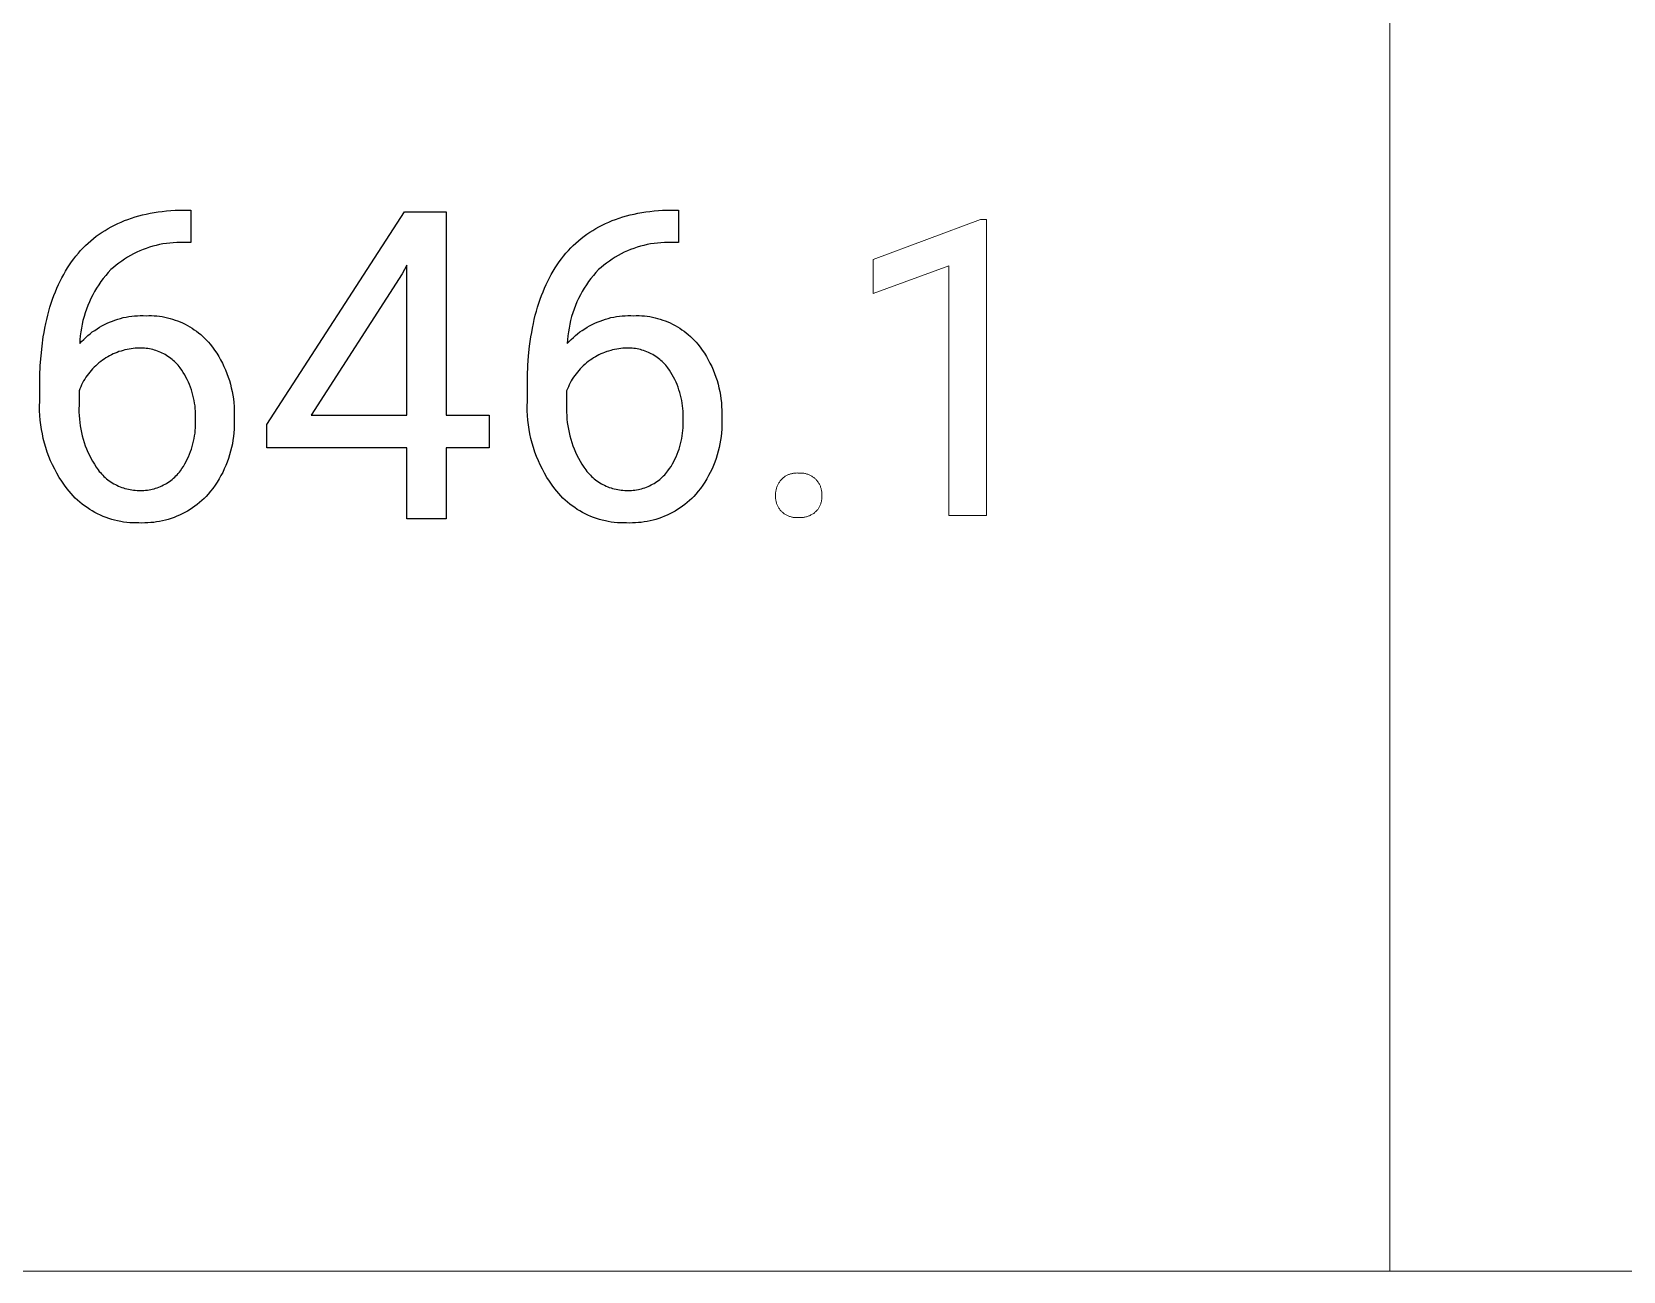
# Model space of a CAD drawing. Header units: millimetres. Extents: x 1102 to 5170, y 19 to 2862.
# Drawn here: x 4691.2 to 4831.4, y 133.2 to 242.4 of the extents above; entities that cross this region are included whole.
import ezdxf

# ---------------------------------------------------------------- set-up
doc = ezdxf.new("R2010")
doc.units = ezdxf.units.MM
doc.header["$MEASUREMENT"] = 0
doc.layers.add('Domyślny', color=7, linetype='Continuous', true_color=0x000000)

msp = doc.modelspace()

# ---------------------------------------------------------------- linework, layer by layer
at = {"layer": 'Domyślny', "color": 18, "lineweight": 15, "true_color": 0x000000}
for p, q in [((4810.81, 133.18), (4810.81, 474.27)), ((4765.3, 222.3), (4774.74, 225.84)), ((4774.74, 225.84), (4775.27, 225.84)), ((4775.27, 225.84), (4775.27, 199.76)), ((4765.3, 219.31), (4765.3, 222.3)), ((4771.95, 221.74), (4765.3, 219.31)), ((4771.95, 199.76), (4771.95, 221.74)), ((4757.77, 203.32), (4757.83, 203.35)), ((4757.83, 203.35), (4757.89, 203.37)), ((4757.89, 203.37), (4757.95, 203.39)), ((4757.95, 203.39), (4758.01, 203.41)), ((4758.01, 203.41), (4758.08, 203.43)), ((4758.08, 203.43), (4758.14, 203.45)), ((4758.14, 203.45), (4758.2, 203.46)), ((4758.2, 203.46), (4758.27, 203.47)), ((4758.27, 203.47), (4758.33, 203.48)), ((4758.33, 203.48), (4758.39, 203.49)), ((4758.39, 203.49), (4758.46, 203.49)), ((4758.46, 203.49), (4758.52, 203.49)), ((4758.52, 203.49), (4758.59, 203.5)), ((4758.59, 203.5), (4758.65, 203.49)), ((4758.65, 203.49), (4758.72, 203.49)), ((4758.72, 203.49), (4758.78, 203.49)), ((4758.78, 203.49), (4758.85, 203.49)), ((4758.85, 203.49), (4758.92, 203.49)), ((4758.92, 203.49), (4758.99, 203.49)), ((4758.99, 203.49), (4759.06, 203.48)), ((4759.06, 203.48), (4759.12, 203.48)), ((4759.12, 203.48), (4759.19, 203.47)), ((4759.19, 203.47), (4759.26, 203.45)), ((4759.26, 203.45), (4759.32, 203.44)), ((4759.32, 203.44), (4759.39, 203.42)), ((4759.39, 203.42), (4759.46, 203.4)), ((4759.46, 203.4), (4759.52, 203.38)), ((4759.52, 203.38), (4759.58, 203.36)), ((4759.58, 203.36), (4759.65, 203.33)), ((4756.71, 201.91), (4756.73, 201.98)), ((4756.73, 201.98), (4756.74, 202.05)), ((4756.74, 202.05), (4756.76, 202.12)), ((4756.76, 202.12), (4756.78, 202.19)), ((4756.78, 202.19), (4756.8, 202.25)), ((4756.8, 202.25), (4756.83, 202.32)), ((4756.83, 202.32), (4756.86, 202.38)), ((4756.86, 202.38), (4756.89, 202.45)), ((4756.89, 202.45), (4756.92, 202.51)), ((4756.92, 202.51), (4756.95, 202.57)), ((4756.95, 202.57), (4756.99, 202.63)), ((4756.99, 202.63), (4757.03, 202.69)), ((4757.03, 202.69), (4757.07, 202.75)), ((4757.07, 202.75), (4757.11, 202.81)), ((4757.11, 202.81), (4757.15, 202.86)), ((4757.15, 202.86), (4757.2, 202.91)), ((4757.2, 202.91), (4757.25, 202.96)), ((4757.25, 202.96), (4757.29, 203)), ((4757.29, 203), (4757.34, 203.05)), ((4757.34, 203.05), (4757.39, 203.09)), ((4757.39, 203.09), (4757.44, 203.13)), ((4757.44, 203.13), (4757.49, 203.16)), ((4757.49, 203.16), (4757.55, 203.2)), ((4757.55, 203.2), (4757.6, 203.23)), ((4757.6, 203.23), (4757.66, 203.26)), ((4757.66, 203.26), (4757.72, 203.29)), ((4757.72, 203.29), (4757.77, 203.32)), ((4759.65, 203.33), (4759.71, 203.3)), ((4759.71, 203.3), (4759.77, 203.27)), ((4759.77, 203.27), (4759.83, 203.24)), ((4759.83, 203.24), (4759.89, 203.21)), ((4759.89, 203.21), (4759.95, 203.17)), ((4759.95, 203.17), (4760, 203.13)), ((4760, 203.13), (4760.06, 203.09)), ((4760.06, 203.09), (4760.11, 203.05)), ((4760.11, 203.05), (4760.17, 203.01)), ((4760.17, 203.01), (4760.22, 202.96)), ((4760.22, 202.96), (4760.27, 202.91)), ((4760.27, 202.91), (4760.31, 202.86)), ((4760.31, 202.86), (4760.36, 202.81)), ((4760.36, 202.81), (4760.4, 202.75)), ((4760.4, 202.75), (4760.44, 202.69)), ((4760.44, 202.69), (4760.48, 202.63)), ((4760.48, 202.63), (4760.51, 202.57)), ((4760.51, 202.57), (4760.55, 202.51)), ((4760.55, 202.51), (4760.58, 202.45)), ((4760.58, 202.45), (4760.61, 202.38)), ((4760.61, 202.38), (4760.64, 202.32)), ((4760.64, 202.32), (4760.66, 202.25)), ((4760.66, 202.25), (4760.68, 202.19)), ((4760.68, 202.19), (4760.7, 202.12)), ((4760.7, 202.12), (4760.72, 202.05)), ((4760.72, 202.05), (4760.74, 201.98)), ((4760.74, 201.98), (4760.75, 201.91)), ((4756.68, 201.63), (4756.69, 201.7)), ((4756.68, 201.56), (4756.68, 201.63)), ((4756.68, 201.49), (4756.68, 201.56)), ((4756.68, 201.42), (4756.68, 201.49)), ((4756.68, 201.35), (4756.68, 201.42)), ((4756.69, 201.29), (4756.68, 201.35)), ((4756.69, 201.77), (4756.7, 201.84)), ((4756.69, 201.7), (4756.69, 201.77)), ((4756.69, 201.22), (4756.69, 201.29)), ((4756.7, 201.15), (4756.69, 201.22)), ((4756.7, 201.84), (4756.71, 201.91)), ((4756.71, 201.08), (4756.7, 201.15)), ((4756.73, 201.02), (4756.71, 201.08)), ((4756.74, 200.95), (4756.73, 201.02)), ((4756.76, 200.88), (4756.74, 200.95)), ((4756.78, 200.82), (4756.76, 200.88)), ((4756.81, 200.76), (4756.78, 200.82)), ((4756.83, 200.69), (4756.81, 200.76)), ((4756.86, 200.63), (4756.83, 200.69)), ((4756.89, 200.57), (4756.86, 200.63)), ((4756.92, 200.51), (4756.89, 200.57)), ((4760.57, 200.55), (4760.54, 200.49)), ((4760.59, 200.6), (4760.57, 200.55)), ((4760.62, 200.66), (4760.59, 200.6)), ((4760.65, 200.72), (4760.62, 200.66)), ((4760.67, 200.79), (4760.65, 200.72)), ((4760.69, 200.85), (4760.67, 200.79)), ((4760.71, 200.91), (4760.69, 200.85)), ((4760.73, 200.97), (4760.71, 200.91)), ((4760.74, 201.04), (4760.73, 200.97)), ((4760.75, 201.1), (4760.74, 201.04)), ((4760.75, 201.91), (4760.76, 201.84)), ((4760.76, 201.17), (4760.75, 201.1)), ((4760.76, 201.84), (4760.77, 201.77)), ((4760.77, 201.23), (4760.76, 201.17)), ((4760.77, 201.77), (4760.78, 201.7)), ((4760.78, 201.36), (4760.77, 201.29)), ((4760.77, 201.29), (4760.77, 201.23)), ((4760.78, 201.7), (4760.78, 201.63)), ((4760.78, 201.63), (4760.78, 201.56)), ((4760.78, 201.56), (4760.78, 201.49)), ((4760.78, 201.49), (4760.78, 201.43)), ((4760.78, 201.43), (4760.78, 201.36)), ((4756.96, 200.45), (4756.92, 200.51)), ((4756.99, 200.39), (4756.96, 200.45)), ((4757.03, 200.33), (4756.99, 200.39)), ((4757.07, 200.28), (4757.03, 200.33)), ((4757.11, 200.22), (4757.07, 200.28)), ((4757.15, 200.17), (4757.11, 200.22)), ((4757.2, 200.12), (4757.15, 200.17)), ((4757.25, 200.07), (4757.2, 200.12)), ((4757.3, 200.03), (4757.25, 200.07)), ((4757.35, 199.99), (4757.3, 200.03)), ((4757.4, 199.95), (4757.35, 199.99)), ((4757.46, 199.91), (4757.4, 199.95)), ((4757.51, 199.87), (4757.46, 199.91)), ((4757.57, 199.84), (4757.51, 199.87)), ((4757.62, 199.8), (4757.57, 199.84)), ((4757.68, 199.77), (4757.62, 199.8)), ((4757.74, 199.74), (4757.68, 199.77)), ((4757.8, 199.72), (4757.74, 199.74)), ((4757.87, 199.69), (4757.8, 199.72)), ((4757.93, 199.67), (4757.87, 199.69)), ((4757.99, 199.65), (4757.93, 199.67)), ((4758.06, 199.63), (4757.99, 199.65)), ((4758.12, 199.61), (4758.06, 199.63)), ((4758.19, 199.6), (4758.12, 199.61)), ((4758.25, 199.58), (4758.19, 199.6)), ((4758.32, 199.58), (4758.25, 199.58)), ((4758.38, 199.57), (4758.32, 199.58)), ((4758.45, 199.56), (4758.38, 199.57)), ((4758.52, 199.56), (4758.45, 199.56)), ((4758.58, 199.56), (4758.52, 199.56)), ((4758.65, 199.56), (4758.58, 199.56)), ((4758.72, 199.56), (4758.65, 199.56)), ((4758.79, 199.56), (4758.72, 199.56)), ((4758.86, 199.56), (4758.79, 199.56)), ((4758.93, 199.56), (4758.86, 199.56)), ((4759, 199.57), (4758.93, 199.56)), ((4759.07, 199.57), (4759, 199.57)), ((4759.14, 199.58), (4759.07, 199.57)), ((4759.21, 199.59), (4759.14, 199.58)), ((4759.28, 199.6), (4759.21, 199.59)), ((4759.35, 199.62), (4759.28, 199.6)), ((4759.41, 199.64), (4759.35, 199.62)), ((4759.48, 199.66), (4759.41, 199.64)), ((4759.55, 199.68), (4759.48, 199.66)), ((4759.61, 199.71), (4759.55, 199.68)), ((4759.68, 199.73), (4759.61, 199.71)), ((4759.74, 199.76), (4759.68, 199.73)), ((4759.81, 199.8), (4759.74, 199.76)), ((4759.87, 199.83), (4759.81, 199.8)), ((4759.93, 199.86), (4759.87, 199.83)), ((4759.99, 199.9), (4759.93, 199.86)), ((4760.05, 199.94), (4759.99, 199.9)), ((4760.11, 199.98), (4760.05, 199.94)), ((4760.16, 200.03), (4760.11, 199.98)), ((4760.21, 200.07), (4760.16, 200.03)), ((4760.27, 200.12), (4760.21, 200.07)), ((4760.31, 200.17), (4760.27, 200.12)), ((4760.35, 200.22), (4760.31, 200.17)), ((4760.39, 200.27), (4760.35, 200.22)), ((4760.43, 200.32), (4760.39, 200.27)), ((4760.47, 200.38), (4760.43, 200.32)), ((4760.5, 200.43), (4760.47, 200.38)), ((4760.54, 200.49), (4760.5, 200.43)), ((4775.27, 199.76), (4771.95, 199.76)), ((3632.56, 133.18), (5166.08, 133.18))]:
    msp.add_line(p, q, dxfattribs=at)
at = {"layer": 'Domyślny'}
for p, q in [((4699.32, 225.73), (4699.62, 225.84)), ((4699.62, 225.84), (4699.93, 225.95)), ((4699.93, 225.95), (4700.25, 226.05)), ((4700.25, 226.05), (4700.58, 226.14)), ((4700.58, 226.14), (4700.91, 226.23)), ((4700.91, 226.23), (4701.24, 226.31)), ((4701.24, 226.31), (4701.59, 226.38)), ((4701.59, 226.38), (4701.94, 226.44)), ((4701.94, 226.44), (4702.29, 226.49)), ((4702.29, 226.49), (4702.65, 226.54)), ((4702.65, 226.54), (4703.02, 226.58)), ((4703.02, 226.58), (4703.39, 226.61)), ((4703.39, 226.61), (4703.77, 226.64)), ((4703.77, 226.64), (4704.16, 226.66)), ((4704.16, 226.66), (4704.55, 226.66)), ((4704.55, 226.66), (4705.16, 226.66)), ((4705.16, 226.66), (4705.16, 223.8)), ((4711.86, 207.78), (4724, 226.49)), ((4724, 226.49), (4727.67, 226.49)), ((4727.67, 226.49), (4727.67, 208.58)), ((4742.29, 225.73), (4742.59, 225.84)), ((4742.59, 225.84), (4742.91, 225.95)), ((4742.91, 225.95), (4743.22, 226.05)), ((4743.22, 226.05), (4743.55, 226.14)), ((4743.55, 226.14), (4743.88, 226.23)), ((4743.88, 226.23), (4744.22, 226.31)), ((4744.22, 226.31), (4744.56, 226.38)), ((4744.56, 226.38), (4744.91, 226.44)), ((4744.91, 226.44), (4745.26, 226.49)), ((4745.26, 226.49), (4745.62, 226.54)), ((4745.62, 226.54), (4745.99, 226.58)), ((4745.99, 226.58), (4746.36, 226.61)), ((4746.36, 226.61), (4746.74, 226.64)), ((4746.74, 226.64), (4747.13, 226.66)), ((4747.13, 226.66), (4747.52, 226.66)), ((4747.52, 226.66), (4748.13, 226.66)), ((4748.13, 226.66), (4748.13, 223.8)), ((4696.83, 224.35), (4697.09, 224.53)), ((4697.09, 224.53), (4697.34, 224.71)), ((4697.34, 224.71), (4697.61, 224.87)), ((4697.61, 224.87), (4697.88, 225.04)), ((4697.88, 225.04), (4698.15, 225.19)), ((4698.15, 225.19), (4698.43, 225.33)), ((4698.43, 225.33), (4698.72, 225.47)), ((4698.72, 225.47), (4699.02, 225.6)), ((4699.02, 225.6), (4699.32, 225.73)), ((4739.81, 224.35), (4740.06, 224.53)), ((4740.06, 224.53), (4740.31, 224.71)), ((4740.31, 224.71), (4740.58, 224.87)), ((4740.58, 224.87), (4740.85, 225.04)), ((4740.85, 225.04), (4741.12, 225.19)), ((4741.12, 225.19), (4741.4, 225.33)), ((4741.4, 225.33), (4741.69, 225.47)), ((4741.69, 225.47), (4741.99, 225.6)), ((4741.99, 225.6), (4742.29, 225.73)), ((4695.25, 222.85), (4695.45, 223.09)), ((4695.45, 223.09), (4695.67, 223.32)), ((4695.67, 223.32), (4695.89, 223.54)), ((4695.89, 223.54), (4696.12, 223.75)), ((4696.12, 223.75), (4696.35, 223.96)), ((4696.35, 223.96), (4696.59, 224.16)), ((4696.59, 224.16), (4696.83, 224.35)), ((4700.67, 223.06), (4700.39, 222.94)), ((4700.95, 223.18), (4700.67, 223.06)), ((4701.24, 223.28), (4700.95, 223.18)), ((4701.53, 223.38), (4701.24, 223.28)), ((4701.82, 223.47), (4701.53, 223.38)), ((4702.11, 223.55), (4701.82, 223.47)), ((4702.41, 223.61), (4702.11, 223.55)), ((4702.71, 223.67), (4702.41, 223.61)), ((4703.01, 223.72), (4702.71, 223.67)), ((4703.31, 223.75), (4703.01, 223.72)), ((4703.62, 223.78), (4703.31, 223.75)), ((4703.92, 223.8), (4703.62, 223.78)), ((4704.23, 223.8), (4703.92, 223.8)), ((4704.53, 223.8), (4704.23, 223.8)), ((4705.16, 223.8), (4704.53, 223.8)), ((4738.22, 222.85), (4738.43, 223.09)), ((4738.43, 223.09), (4738.64, 223.32)), ((4738.64, 223.32), (4738.86, 223.54)), ((4738.86, 223.54), (4739.09, 223.75)), ((4739.09, 223.75), (4739.32, 223.96)), ((4739.32, 223.96), (4739.56, 224.16)), ((4739.56, 224.16), (4739.81, 224.35)), ((4743.64, 223.06), (4743.36, 222.94)), ((4743.92, 223.18), (4743.64, 223.06)), ((4744.21, 223.28), (4743.92, 223.18)), ((4744.5, 223.38), (4744.21, 223.28)), ((4744.79, 223.47), (4744.5, 223.38)), ((4745.08, 223.55), (4744.79, 223.47)), ((4745.38, 223.61), (4745.08, 223.55)), ((4745.68, 223.67), (4745.38, 223.61)), ((4745.98, 223.72), (4745.68, 223.67)), ((4746.28, 223.75), (4745.98, 223.72)), ((4746.59, 223.78), (4746.28, 223.75)), ((4746.89, 223.8), (4746.59, 223.78)), ((4747.2, 223.8), (4746.89, 223.8)), ((4747.5, 223.8), (4747.2, 223.8)), ((4748.13, 223.8), (4747.5, 223.8)), ((4694.29, 221.56), (4694.47, 221.83)), ((4694.47, 221.83), (4694.66, 222.1)), ((4694.66, 222.1), (4694.85, 222.35)), ((4694.85, 222.35), (4695.04, 222.61)), ((4695.04, 222.61), (4695.25, 222.85)), ((4698.35, 221.61), (4698.12, 221.41)), ((4698.59, 221.81), (4698.35, 221.61)), ((4698.83, 221.99), (4698.59, 221.81)), ((4699.07, 222.17), (4698.83, 221.99)), ((4699.33, 222.34), (4699.07, 222.17)), ((4699.59, 222.5), (4699.33, 222.34)), ((4699.85, 222.66), (4699.59, 222.5)), ((4700.12, 222.8), (4699.85, 222.66)), ((4700.39, 222.94), (4700.12, 222.8)), ((4724.21, 221.79), (4723.8, 221.05)), ((4724.21, 208.58), (4724.21, 221.79)), ((4737.27, 221.56), (4737.44, 221.83)), ((4737.44, 221.83), (4737.63, 222.1)), ((4737.63, 222.1), (4737.82, 222.35)), ((4737.82, 222.35), (4738.01, 222.61)), ((4738.01, 222.61), (4738.22, 222.85)), ((4741.32, 221.61), (4741.1, 221.41)), ((4741.56, 221.81), (4741.32, 221.61)), ((4741.8, 221.99), (4741.56, 221.81)), ((4742.05, 222.17), (4741.8, 221.99)), ((4742.3, 222.34), (4742.05, 222.17)), ((4742.56, 222.5), (4742.3, 222.34)), ((4742.82, 222.66), (4742.56, 222.5)), ((4743.09, 222.8), (4742.82, 222.66)), ((4743.36, 222.94), (4743.09, 222.8)), ((4693.5, 220.09), (4693.65, 220.4)), ((4693.65, 220.4), (4693.8, 220.7)), ((4693.8, 220.7), (4693.96, 220.99)), ((4693.96, 220.99), (4694.12, 221.28)), ((4694.12, 221.28), (4694.29, 221.56)), ((4697.24, 220.35), (4697.05, 220.07)), ((4697.45, 220.63), (4697.24, 220.35)), ((4697.67, 220.89), (4697.45, 220.63)), ((4697.89, 221.16), (4697.67, 220.89)), ((4698.12, 221.41), (4697.89, 221.16)), ((4723.8, 221.05), (4715.77, 208.58)), ((4736.47, 220.09), (4736.62, 220.4)), ((4736.62, 220.4), (4736.77, 220.7)), ((4736.77, 220.7), (4736.93, 220.99)), ((4736.93, 220.99), (4737.09, 221.28)), ((4737.09, 221.28), (4737.27, 221.56)), ((4740.21, 220.35), (4740.02, 220.07)), ((4740.42, 220.63), (4740.21, 220.35)), ((4740.64, 220.89), (4740.42, 220.63)), ((4740.86, 221.16), (4740.64, 220.89)), ((4741.1, 221.41), (4740.86, 221.16)), ((4692.86, 218.46), (4692.98, 218.8)), ((4692.98, 218.8), (4693.1, 219.13)), ((4693.1, 219.13), (4693.23, 219.46)), ((4693.23, 219.46), (4693.36, 219.78)), ((4693.36, 219.78), (4693.5, 220.09)), ((4696.36, 218.87), (4696.22, 218.56)), ((4696.52, 219.18), (4696.36, 218.87)), ((4696.68, 219.48), (4696.52, 219.18)), ((4696.86, 219.78), (4696.68, 219.48)), ((4697.05, 220.07), (4696.86, 219.78)), ((4735.83, 218.46), (4735.95, 218.8)), ((4735.95, 218.8), (4736.07, 219.13)), ((4736.07, 219.13), (4736.2, 219.46)), ((4736.2, 219.46), (4736.33, 219.78)), ((4736.33, 219.78), (4736.47, 220.09)), ((4739.33, 218.87), (4739.19, 218.56)), ((4739.49, 219.18), (4739.33, 218.87)), ((4739.66, 219.48), (4739.49, 219.18)), ((4739.83, 219.78), (4739.66, 219.48)), ((4740.02, 220.07), (4739.83, 219.78)), ((4692.46, 217.02), (4692.55, 217.39)), ((4692.55, 217.39), (4692.65, 217.75)), ((4692.65, 217.75), (4692.75, 218.11)), ((4692.75, 218.11), (4692.86, 218.46)), ((4695.85, 217.6), (4695.75, 217.27)), ((4695.96, 217.92), (4695.85, 217.6)), ((4696.08, 218.25), (4695.96, 217.92)), ((4696.22, 218.56), (4696.08, 218.25)), ((4700.46, 217.35), (4700.71, 217.36)), ((4700.71, 217.36), (4700.96, 217.36)), ((4700.96, 217.36), (4701.22, 217.35)), ((4701.22, 217.35), (4701.45, 217.36)), ((4701.45, 217.36), (4701.69, 217.36)), ((4735.43, 217.02), (4735.52, 217.39)), ((4735.52, 217.39), (4735.62, 217.75)), ((4735.62, 217.75), (4735.72, 218.11)), ((4735.72, 218.11), (4735.83, 218.46)), ((4738.82, 217.6), (4738.72, 217.27)), ((4738.93, 217.92), (4738.82, 217.6)), ((4739.05, 218.25), (4738.93, 217.92)), ((4739.19, 218.56), (4739.05, 218.25)), ((4743.43, 217.35), (4743.68, 217.36)), ((4743.68, 217.36), (4743.93, 217.36)), ((4743.93, 217.36), (4744.19, 217.35)), ((4744.19, 217.35), (4744.42, 217.36)), ((4744.42, 217.36), (4744.66, 217.36)), ((4692.23, 215.87), (4692.3, 216.26)), ((4692.3, 216.26), (4692.38, 216.65)), ((4692.38, 216.65), (4692.46, 217.02)), ((4695.52, 216.26), (4695.46, 215.92)), ((4695.58, 216.6), (4695.52, 216.26)), ((4695.66, 216.94), (4695.58, 216.6)), ((4695.75, 217.27), (4695.66, 216.94)), ((4696.48, 215.92), (4696.69, 216.06)), ((4696.69, 216.06), (4696.9, 216.2)), ((4696.9, 216.2), (4697.11, 216.33)), ((4697.11, 216.33), (4697.33, 216.46)), ((4697.33, 216.46), (4697.56, 216.58)), ((4697.56, 216.58), (4697.78, 216.69)), ((4697.78, 216.69), (4698.01, 216.79)), ((4698.01, 216.79), (4698.25, 216.88)), ((4698.25, 216.88), (4698.48, 216.97)), ((4698.48, 216.97), (4698.72, 217.05)), ((4698.72, 217.05), (4698.97, 217.11)), ((4698.97, 217.11), (4699.21, 217.18)), ((4699.21, 217.18), (4699.46, 217.23)), ((4699.46, 217.23), (4699.71, 217.27)), ((4699.71, 217.27), (4699.96, 217.31)), ((4699.96, 217.31), (4700.21, 217.33)), ((4700.21, 217.33), (4700.46, 217.35)), ((4701.69, 217.36), (4701.93, 217.35)), ((4701.93, 217.35), (4702.16, 217.33)), ((4702.16, 217.33), (4702.4, 217.3)), ((4702.4, 217.3), (4702.63, 217.27)), ((4702.63, 217.27), (4702.87, 217.22)), ((4702.87, 217.22), (4703.1, 217.17)), ((4703.1, 217.17), (4703.33, 217.11)), ((4703.33, 217.11), (4703.56, 217.05)), ((4703.56, 217.05), (4703.78, 216.97)), ((4703.78, 216.97), (4704, 216.89)), ((4704, 216.89), (4704.22, 216.8)), ((4704.22, 216.8), (4704.44, 216.71)), ((4704.44, 216.71), (4704.65, 216.6)), ((4704.65, 216.6), (4704.86, 216.49)), ((4704.86, 216.49), (4705.07, 216.38)), ((4705.07, 216.38), (4705.27, 216.25)), ((4705.27, 216.25), (4705.47, 216.12)), ((4705.47, 216.12), (4705.66, 215.98)), ((4705.66, 215.98), (4705.85, 215.84)), ((4735.2, 215.87), (4735.27, 216.26)), ((4735.27, 216.26), (4735.35, 216.65)), ((4735.35, 216.65), (4735.43, 217.02)), ((4738.49, 216.26), (4738.43, 215.92)), ((4738.55, 216.6), (4738.49, 216.26)), ((4738.63, 216.94), (4738.55, 216.6)), ((4738.72, 217.27), (4738.63, 216.94)), ((4739.45, 215.92), (4739.66, 216.06)), ((4739.66, 216.06), (4739.87, 216.2)), ((4739.87, 216.2), (4740.08, 216.33)), ((4740.08, 216.33), (4740.3, 216.46)), ((4740.3, 216.46), (4740.53, 216.58)), ((4740.53, 216.58), (4740.75, 216.69)), ((4740.75, 216.69), (4740.98, 216.79)), ((4740.98, 216.79), (4741.22, 216.88)), ((4741.22, 216.88), (4741.46, 216.97)), ((4741.46, 216.97), (4741.7, 217.05)), ((4741.7, 217.05), (4741.94, 217.11)), ((4741.94, 217.11), (4742.18, 217.18)), ((4742.18, 217.18), (4742.43, 217.23)), ((4742.43, 217.23), (4742.68, 217.27)), ((4742.68, 217.27), (4742.93, 217.31)), ((4742.93, 217.31), (4743.18, 217.33)), ((4743.18, 217.33), (4743.43, 217.35)), ((4744.66, 217.36), (4744.9, 217.35)), ((4744.9, 217.35), (4745.13, 217.33)), ((4745.13, 217.33), (4745.37, 217.3)), ((4745.37, 217.3), (4745.6, 217.27)), ((4745.6, 217.27), (4745.84, 217.22)), ((4745.84, 217.22), (4746.07, 217.17)), ((4746.07, 217.17), (4746.3, 217.11)), ((4746.3, 217.11), (4746.53, 217.05)), ((4746.53, 217.05), (4746.75, 216.97)), ((4746.75, 216.97), (4746.97, 216.89)), ((4746.97, 216.89), (4747.19, 216.8)), ((4747.19, 216.8), (4747.41, 216.71)), ((4747.41, 216.71), (4747.62, 216.6)), ((4747.62, 216.6), (4747.83, 216.49)), ((4747.83, 216.49), (4748.04, 216.38)), ((4748.04, 216.38), (4748.24, 216.25)), ((4748.24, 216.25), (4748.44, 216.12)), ((4748.44, 216.12), (4748.63, 215.98)), ((4748.63, 215.98), (4748.82, 215.84)), ((4691.96, 213.82), (4692.05, 214.66)), ((4692.05, 214.66), (4692.16, 215.48)), ((4692.16, 215.48), (4692.23, 215.87)), ((4695.39, 215.24), (4695.37, 214.9)), ((4695.37, 214.9), (4695.54, 215.08)), ((4695.42, 215.58), (4695.39, 215.24)), ((4695.46, 215.92), (4695.42, 215.58)), ((4695.54, 215.08), (4695.72, 215.26)), ((4695.72, 215.26), (4695.9, 215.43)), ((4695.9, 215.43), (4696.09, 215.6)), ((4696.09, 215.6), (4696.28, 215.76)), ((4696.28, 215.76), (4696.48, 215.92)), ((4705.85, 215.84), (4706.03, 215.69)), ((4706.03, 215.69), (4706.21, 215.53)), ((4706.21, 215.53), (4706.38, 215.37)), ((4706.38, 215.37), (4706.55, 215.2)), ((4706.55, 215.2), (4706.71, 215.02)), ((4706.71, 215.02), (4706.87, 214.84)), ((4706.87, 214.84), (4707.07, 214.58)), ((4707.07, 214.58), (4707.26, 214.31)), ((4734.93, 213.82), (4735.02, 214.66)), ((4735.02, 214.66), (4735.13, 215.48)), ((4735.13, 215.48), (4735.2, 215.87)), ((4738.36, 215.24), (4738.34, 214.9)), ((4738.34, 214.9), (4738.51, 215.08)), ((4738.39, 215.58), (4738.36, 215.24)), ((4738.43, 215.92), (4738.39, 215.58)), ((4738.51, 215.08), (4738.69, 215.26)), ((4738.69, 215.26), (4738.87, 215.43)), ((4738.87, 215.43), (4739.06, 215.6)), ((4739.06, 215.6), (4739.25, 215.76)), ((4739.25, 215.76), (4739.45, 215.92)), ((4748.82, 215.84), (4749, 215.69)), ((4749, 215.69), (4749.18, 215.53)), ((4749.18, 215.53), (4749.35, 215.37)), ((4749.35, 215.37), (4749.52, 215.2)), ((4749.52, 215.2), (4749.68, 215.02)), ((4749.68, 215.02), (4749.84, 214.84)), ((4749.84, 214.84), (4750.04, 214.58)), ((4750.04, 214.58), (4750.23, 214.31)), ((4691.9, 212.95), (4691.96, 213.82)), ((4697.07, 213.19), (4696.93, 213.07)), ((4697.22, 213.31), (4697.07, 213.19)), ((4697.38, 213.42), (4697.22, 213.31)), ((4697.53, 213.53), (4697.38, 213.42)), ((4697.68, 213.63), (4697.53, 213.53)), ((4697.84, 213.72), (4697.68, 213.63)), ((4698, 213.82), (4697.84, 213.72)), ((4698.16, 213.9), (4698, 213.82)), ((4698.32, 213.98), (4698.16, 213.9)), ((4698.49, 214.06), (4698.32, 213.98)), ((4698.66, 214.12), (4698.49, 214.06)), ((4698.83, 214.19), (4698.66, 214.12)), ((4699.01, 214.24), (4698.83, 214.19)), ((4699.19, 214.3), (4699.01, 214.24)), ((4699.36, 214.34), (4699.19, 214.3)), ((4699.54, 214.38), (4699.36, 214.34)), ((4699.72, 214.41), (4699.54, 214.38)), ((4699.9, 214.44), (4699.72, 214.41)), ((4700.09, 214.46), (4699.9, 214.44)), ((4700.27, 214.48), (4700.09, 214.46)), ((4700.45, 214.49), (4700.27, 214.48)), ((4700.64, 214.49), (4700.45, 214.49)), ((4700.78, 214.49), (4700.64, 214.49)), ((4700.93, 214.49), (4700.78, 214.49)), ((4701.08, 214.48), (4700.93, 214.49)), ((4701.23, 214.47), (4701.08, 214.48)), ((4701.37, 214.45), (4701.23, 214.47)), ((4701.52, 214.42), (4701.37, 214.45)), ((4701.67, 214.4), (4701.52, 214.42)), ((4701.81, 214.36), (4701.67, 214.4)), ((4701.95, 214.32), (4701.81, 214.36)), ((4702.09, 214.28), (4701.95, 214.32)), ((4702.23, 214.23), (4702.09, 214.28)), ((4702.37, 214.18), (4702.23, 214.23)), ((4702.51, 214.12), (4702.37, 214.18)), ((4702.64, 214.06), (4702.51, 214.12)), ((4702.77, 213.99), (4702.64, 214.06)), ((4702.9, 213.92), (4702.77, 213.99)), ((4703.03, 213.85), (4702.9, 213.92)), ((4703.15, 213.77), (4703.03, 213.85)), ((4703.28, 213.68), (4703.15, 213.77)), ((4703.39, 213.59), (4703.28, 213.68)), ((4703.51, 213.5), (4703.39, 213.59)), ((4703.62, 213.41), (4703.51, 213.5)), ((4703.73, 213.31), (4703.62, 213.41)), ((4703.84, 213.2), (4703.73, 213.31)), ((4703.94, 213.1), (4703.84, 213.2)), ((4707.26, 214.31), (4707.45, 214.04)), ((4707.45, 214.04), (4707.62, 213.75)), ((4707.62, 213.75), (4707.78, 213.47)), ((4707.78, 213.47), (4707.94, 213.17)), ((4707.94, 213.17), (4708.08, 212.88)), ((4734.87, 212.95), (4734.93, 213.82)), ((4740.04, 213.19), (4739.9, 213.07)), ((4740.19, 213.31), (4740.04, 213.19)), ((4740.35, 213.42), (4740.19, 213.31)), ((4740.5, 213.53), (4740.35, 213.42)), ((4740.65, 213.63), (4740.5, 213.53)), ((4740.81, 213.72), (4740.65, 213.63)), ((4740.97, 213.82), (4740.81, 213.72)), ((4741.13, 213.9), (4740.97, 213.82)), ((4741.3, 213.98), (4741.13, 213.9)), ((4741.46, 214.06), (4741.3, 213.98)), ((4741.63, 214.12), (4741.46, 214.06)), ((4741.81, 214.19), (4741.63, 214.12)), ((4741.98, 214.24), (4741.81, 214.19)), ((4742.16, 214.3), (4741.98, 214.24)), ((4742.33, 214.34), (4742.16, 214.3)), ((4742.51, 214.38), (4742.33, 214.34)), ((4742.69, 214.41), (4742.51, 214.38)), ((4742.88, 214.44), (4742.69, 214.41)), ((4743.06, 214.46), (4742.88, 214.44)), ((4743.24, 214.48), (4743.06, 214.46)), ((4743.42, 214.49), (4743.24, 214.48)), ((4743.61, 214.49), (4743.42, 214.49)), ((4743.76, 214.49), (4743.61, 214.49)), ((4743.9, 214.49), (4743.76, 214.49)), ((4744.05, 214.48), (4743.9, 214.49)), ((4744.2, 214.47), (4744.05, 214.48)), ((4744.34, 214.45), (4744.2, 214.47)), ((4744.49, 214.42), (4744.34, 214.45)), ((4744.64, 214.4), (4744.49, 214.42)), ((4744.78, 214.36), (4744.64, 214.4)), ((4744.92, 214.32), (4744.78, 214.36)), ((4745.06, 214.28), (4744.92, 214.32)), ((4745.2, 214.23), (4745.06, 214.28)), ((4745.34, 214.18), (4745.2, 214.23)), ((4745.48, 214.12), (4745.34, 214.18)), ((4745.61, 214.06), (4745.48, 214.12)), ((4745.74, 213.99), (4745.61, 214.06)), ((4745.87, 213.92), (4745.74, 213.99)), ((4746, 213.85), (4745.87, 213.92)), ((4746.13, 213.77), (4746, 213.85)), ((4746.25, 213.68), (4746.13, 213.77)), ((4746.37, 213.59), (4746.25, 213.68)), ((4746.48, 213.5), (4746.37, 213.59)), ((4746.59, 213.41), (4746.48, 213.5)), ((4746.7, 213.31), (4746.59, 213.41)), ((4746.81, 213.2), (4746.7, 213.31)), ((4746.91, 213.1), (4746.81, 213.2)), ((4750.23, 214.31), (4750.42, 214.04)), ((4750.42, 214.04), (4750.59, 213.75)), ((4750.59, 213.75), (4750.76, 213.47)), ((4750.76, 213.47), (4750.91, 213.17)), ((4750.91, 213.17), (4751.06, 212.88)), ((4691.85, 211.13), (4691.86, 212.06)), ((4691.86, 212.06), (4691.9, 212.95)), ((4695.81, 211.77), (4695.71, 211.6)), ((4695.91, 211.93), (4695.81, 211.77)), ((4696.02, 212.09), (4695.91, 211.93)), ((4696.14, 212.24), (4696.02, 212.09)), ((4696.26, 212.39), (4696.14, 212.24)), ((4696.38, 212.53), (4696.26, 212.39)), ((4696.51, 212.68), (4696.38, 212.53)), ((4696.64, 212.81), (4696.51, 212.68)), ((4696.78, 212.94), (4696.64, 212.81)), ((4696.93, 213.07), (4696.78, 212.94)), ((4704.04, 212.98), (4703.94, 213.1)), ((4704.13, 212.87), (4704.04, 212.98)), ((4704.22, 212.75), (4704.13, 212.87)), ((4704.36, 212.56), (4704.22, 212.75)), ((4704.49, 212.35), (4704.36, 212.56)), ((4704.62, 212.14), (4704.49, 212.35)), ((4704.73, 211.93), (4704.62, 212.14)), ((4704.84, 211.72), (4704.73, 211.93)), ((4708.08, 212.88), (4708.22, 212.57)), ((4708.22, 212.57), (4708.34, 212.26)), ((4708.34, 212.26), (4708.46, 211.95)), ((4708.46, 211.95), (4708.56, 211.64)), ((4734.82, 211.13), (4734.83, 212.06)), ((4734.83, 212.06), (4734.87, 212.95)), ((4738.78, 211.77), (4738.68, 211.6)), ((4738.89, 211.93), (4738.78, 211.77)), ((4738.99, 212.09), (4738.89, 211.93)), ((4739.11, 212.24), (4738.99, 212.09)), ((4739.23, 212.39), (4739.11, 212.24)), ((4739.35, 212.53), (4739.23, 212.39)), ((4739.48, 212.68), (4739.35, 212.53)), ((4739.61, 212.81), (4739.48, 212.68)), ((4739.75, 212.94), (4739.61, 212.81)), ((4739.9, 213.07), (4739.75, 212.94)), ((4747.01, 212.98), (4746.91, 213.1)), ((4747.1, 212.87), (4747.01, 212.98)), ((4747.19, 212.75), (4747.1, 212.87)), ((4747.33, 212.56), (4747.19, 212.75)), ((4747.46, 212.35), (4747.33, 212.56)), ((4747.59, 212.14), (4747.46, 212.35)), ((4747.7, 211.93), (4747.59, 212.14)), ((4747.81, 211.72), (4747.7, 211.93)), ((4751.06, 212.88), (4751.19, 212.57)), ((4751.19, 212.57), (4751.31, 212.26)), ((4751.31, 212.26), (4751.43, 211.95)), ((4751.43, 211.95), (4751.53, 211.64)), ((4691.85, 209.81), (4691.85, 211.13)), ((4695.38, 210.92), (4695.31, 210.74)), ((4695.31, 210.74), (4695.31, 209.46)), ((4695.46, 211.09), (4695.38, 210.92)), ((4695.54, 211.27), (4695.46, 211.09)), ((4695.62, 211.44), (4695.54, 211.27)), ((4695.71, 211.6), (4695.62, 211.44)), ((4704.95, 211.5), (4704.84, 211.72)), ((4705.04, 211.28), (4704.95, 211.5)), ((4705.13, 211.05), (4705.04, 211.28)), ((4705.21, 210.82), (4705.13, 211.05)), ((4705.28, 210.59), (4705.21, 210.82)), ((4705.35, 210.36), (4705.28, 210.59)), ((4705.4, 210.13), (4705.35, 210.36)), ((4708.56, 211.64), (4708.65, 211.32)), ((4708.65, 211.32), (4708.73, 211)), ((4708.73, 211), (4708.8, 210.67)), ((4708.8, 210.67), (4708.86, 210.35)), ((4734.82, 209.81), (4734.82, 211.13)), ((4738.35, 210.92), (4738.28, 210.74)), ((4738.28, 210.74), (4738.28, 209.46)), ((4738.43, 211.09), (4738.35, 210.92)), ((4738.51, 211.27), (4738.43, 211.09)), ((4738.59, 211.44), (4738.51, 211.27)), ((4738.68, 211.6), (4738.59, 211.44)), ((4747.92, 211.5), (4747.81, 211.72)), ((4748.01, 211.28), (4747.92, 211.5)), ((4748.1, 211.05), (4748.01, 211.28)), ((4748.18, 210.82), (4748.1, 211.05)), ((4748.25, 210.59), (4748.18, 210.82)), ((4748.32, 210.36), (4748.25, 210.59)), ((4748.37, 210.13), (4748.32, 210.36)), ((4751.53, 211.64), (4751.62, 211.32)), ((4751.62, 211.32), (4751.7, 211)), ((4751.7, 211), (4751.77, 210.67)), ((4751.77, 210.67), (4751.83, 210.35)), ((4691.84, 209.39), (4691.85, 209.81)), ((4691.84, 208.98), (4691.84, 209.39)), ((4691.86, 208.57), (4691.84, 208.98)), ((4695.31, 209.46), (4695.3, 209.16)), ((4695.3, 209.16), (4695.3, 208.86)), ((4705.45, 209.89), (4705.4, 210.13)), ((4705.49, 209.65), (4705.45, 209.89)), ((4705.53, 209.41), (4705.49, 209.65)), ((4705.55, 209.17), (4705.53, 209.41)), ((4705.57, 208.93), (4705.55, 209.17)), ((4708.86, 210.35), (4708.91, 210.02)), ((4708.91, 210.02), (4708.95, 209.69)), ((4708.95, 209.69), (4708.97, 209.36)), ((4708.97, 209.36), (4708.99, 209.03)), ((4708.99, 209.03), (4708.99, 208.69)), ((4734.81, 209.39), (4734.82, 209.81)), ((4734.81, 208.98), (4734.81, 209.39)), ((4734.83, 208.57), (4734.81, 208.98)), ((4738.28, 209.46), (4738.27, 209.16)), ((4738.27, 209.16), (4738.27, 208.86)), ((4748.42, 209.89), (4748.37, 210.13)), ((4748.47, 209.65), (4748.42, 209.89)), ((4748.5, 209.41), (4748.47, 209.65)), ((4748.52, 209.17), (4748.5, 209.41)), ((4748.54, 208.93), (4748.52, 209.17)), ((4751.83, 210.35), (4751.88, 210.02)), ((4751.88, 210.02), (4751.92, 209.69)), ((4751.92, 209.69), (4751.94, 209.36)), ((4751.94, 209.36), (4751.96, 209.03)), ((4751.96, 209.03), (4751.96, 208.69)), ((4691.89, 208.16), (4691.86, 208.57)), ((4691.94, 207.75), (4691.89, 208.16)), ((4692, 207.34), (4691.94, 207.75)), ((4695.3, 208.86), (4695.31, 208.56)), ((4695.31, 208.56), (4695.34, 208.25)), ((4695.34, 208.25), (4695.37, 207.95)), ((4695.37, 207.95), (4695.41, 207.65)), ((4695.41, 207.65), (4695.46, 207.36)), ((4705.58, 208.69), (4705.57, 208.93)), ((4705.57, 208.2), (4705.58, 208.45)), ((4705.58, 207.96), (4705.57, 208.2)), ((4705.57, 207.48), (4705.58, 207.72)), ((4705.58, 208.45), (4705.58, 208.69)), ((4705.58, 207.72), (4705.58, 207.96)), ((4708.99, 208.69), (4708.98, 208.36)), ((4708.98, 208.36), (4708.99, 208.03)), ((4708.99, 207.7), (4708.98, 207.37)), ((4708.99, 208.03), (4708.99, 207.7)), ((4711.86, 205.72), (4711.86, 207.78)), ((4715.77, 208.58), (4724.21, 208.58)), ((4727.67, 208.58), (4731.44, 208.58)), ((4731.44, 208.58), (4731.44, 205.72)), ((4734.86, 208.16), (4734.83, 208.57)), ((4734.91, 207.75), (4734.86, 208.16)), ((4734.97, 207.34), (4734.91, 207.75)), ((4738.27, 208.86), (4738.29, 208.56)), ((4738.29, 208.56), (4738.31, 208.25)), ((4738.31, 208.25), (4738.34, 207.95)), ((4738.34, 207.95), (4738.38, 207.65)), ((4738.38, 207.65), (4738.43, 207.36)), ((4748.55, 208.69), (4748.54, 208.93)), ((4748.54, 208.2), (4748.55, 208.45)), ((4748.55, 207.96), (4748.54, 208.2)), ((4748.54, 207.48), (4748.55, 207.72)), ((4748.55, 208.45), (4748.55, 208.69)), ((4748.55, 207.72), (4748.55, 207.96)), ((4751.96, 208.69), (4751.95, 208.36)), ((4751.95, 208.36), (4751.96, 208.03)), ((4751.96, 207.7), (4751.95, 207.37)), ((4751.96, 208.03), (4751.96, 207.7)), ((4692.08, 206.93), (4692, 207.34)), ((4692.16, 206.53), (4692.08, 206.93)), ((4692.27, 206.13), (4692.16, 206.53)), ((4695.46, 207.36), (4695.52, 207.06)), ((4695.52, 207.06), (4695.59, 206.77)), ((4695.59, 206.77), (4695.67, 206.47)), ((4695.67, 206.47), (4695.76, 206.19)), ((4695.76, 206.19), (4695.86, 205.9)), ((4705.35, 206.06), (4705.41, 206.3)), ((4705.41, 206.3), (4705.46, 206.53)), ((4705.46, 206.53), (4705.5, 206.77)), ((4705.5, 206.77), (4705.53, 207.01)), ((4705.53, 207.01), (4705.55, 207.24)), ((4705.55, 207.24), (4705.57, 207.48)), ((4708.87, 206.38), (4708.82, 206.06)), ((4708.92, 206.71), (4708.87, 206.38)), ((4708.95, 207.04), (4708.92, 206.71)), ((4708.98, 207.37), (4708.95, 207.04)), ((4735.05, 206.93), (4734.97, 207.34)), ((4735.13, 206.53), (4735.05, 206.93)), ((4735.24, 206.13), (4735.13, 206.53)), ((4738.43, 207.36), (4738.49, 207.06)), ((4738.49, 207.06), (4738.56, 206.77)), ((4738.56, 206.77), (4738.64, 206.47)), ((4738.64, 206.47), (4738.73, 206.19)), ((4738.73, 206.19), (4738.83, 205.9)), ((4748.32, 206.06), (4748.38, 206.3)), ((4748.38, 206.3), (4748.43, 206.53)), ((4748.43, 206.53), (4748.47, 206.77)), ((4748.47, 206.77), (4748.5, 207.01)), ((4748.5, 207.01), (4748.52, 207.24)), ((4748.52, 207.24), (4748.54, 207.48)), ((4751.85, 206.38), (4751.79, 206.06)), ((4751.89, 206.71), (4751.85, 206.38)), ((4751.93, 207.04), (4751.89, 206.71)), ((4751.95, 207.37), (4751.93, 207.04)), ((4692.38, 205.74), (4692.27, 206.13)), ((4692.51, 205.34), (4692.38, 205.74)), ((4692.66, 204.96), (4692.51, 205.34)), ((4692.81, 204.58), (4692.66, 204.96)), ((4695.86, 205.9), (4695.97, 205.62)), ((4695.97, 205.62), (4696.09, 205.34)), ((4696.09, 205.34), (4696.22, 205.07)), ((4696.22, 205.07), (4696.36, 204.8)), ((4696.36, 204.8), (4696.5, 204.53)), ((4704.85, 204.71), (4704.95, 204.93)), ((4704.95, 204.93), (4705.05, 205.15)), ((4705.05, 205.15), (4705.14, 205.38)), ((4705.14, 205.38), (4705.21, 205.6)), ((4705.21, 205.6), (4705.29, 205.83)), ((4705.29, 205.83), (4705.35, 206.06)), ((4708.48, 204.78), (4708.37, 204.46)), ((4708.58, 205.09), (4708.48, 204.78)), ((4708.67, 205.41), (4708.58, 205.09)), ((4708.75, 205.73), (4708.67, 205.41)), ((4708.82, 206.06), (4708.75, 205.73)), ((4724.21, 205.72), (4711.86, 205.72)), ((4724.21, 199.45), (4724.21, 205.72)), ((4731.44, 205.72), (4727.67, 205.72)), ((4727.67, 205.72), (4727.67, 199.45)), ((4735.35, 205.74), (4735.24, 206.13)), ((4735.48, 205.34), (4735.35, 205.74)), ((4735.63, 204.96), (4735.48, 205.34)), ((4735.79, 204.58), (4735.63, 204.96)), ((4738.83, 205.9), (4738.94, 205.62)), ((4738.94, 205.62), (4739.06, 205.34)), ((4739.06, 205.34), (4739.19, 205.07)), ((4739.19, 205.07), (4739.33, 204.8)), ((4739.33, 204.8), (4739.47, 204.53)), ((4747.82, 204.71), (4747.93, 204.93)), ((4747.93, 204.93), (4748.02, 205.15)), ((4748.02, 205.15), (4748.11, 205.38)), ((4748.11, 205.38), (4748.19, 205.6)), ((4748.19, 205.6), (4748.26, 205.83)), ((4748.26, 205.83), (4748.32, 206.06)), ((4751.45, 204.78), (4751.34, 204.46)), ((4751.55, 205.09), (4751.45, 204.78)), ((4751.64, 205.41), (4751.55, 205.09)), ((4751.72, 205.73), (4751.64, 205.41)), ((4751.79, 206.06), (4751.72, 205.73)), ((4692.98, 204.2), (4692.81, 204.58)), ((4693.17, 203.83), (4692.98, 204.2)), ((4693.36, 203.47), (4693.17, 203.83)), ((4693.57, 203.11), (4693.36, 203.47)), ((4696.5, 204.53), (4696.66, 204.27)), ((4696.66, 204.27), (4696.82, 204.02)), ((4696.82, 204.02), (4696.91, 203.89)), ((4696.91, 203.89), (4697, 203.77)), ((4697, 203.77), (4697.09, 203.64)), ((4697.09, 203.64), (4697.19, 203.53)), ((4697.19, 203.53), (4697.29, 203.41)), ((4697.29, 203.41), (4697.4, 203.3)), ((4703.85, 203.23), (4703.95, 203.34)), ((4703.95, 203.34), (4704.05, 203.45)), ((4704.05, 203.45), (4704.15, 203.56)), ((4704.15, 203.56), (4704.24, 203.68)), ((4704.24, 203.68), (4704.38, 203.88)), ((4704.38, 203.88), (4704.51, 204.08)), ((4704.51, 204.08), (4704.63, 204.29)), ((4704.63, 204.29), (4704.74, 204.5)), ((4704.74, 204.5), (4704.85, 204.71)), ((4707.97, 203.55), (4707.82, 203.26)), ((4708.11, 203.85), (4707.97, 203.55)), ((4708.25, 204.16), (4708.11, 203.85)), ((4708.37, 204.46), (4708.25, 204.16)), ((4735.96, 204.2), (4735.79, 204.58)), ((4736.14, 203.83), (4735.96, 204.2)), ((4736.33, 203.47), (4736.14, 203.83)), ((4736.54, 203.11), (4736.33, 203.47)), ((4739.47, 204.53), (4739.63, 204.27)), ((4739.63, 204.27), (4739.79, 204.02)), ((4739.79, 204.02), (4739.88, 203.89)), ((4739.88, 203.89), (4739.97, 203.77)), ((4739.97, 203.77), (4740.06, 203.64)), ((4740.06, 203.64), (4740.16, 203.53)), ((4740.16, 203.53), (4740.26, 203.41)), ((4740.26, 203.41), (4740.37, 203.3)), ((4746.82, 203.23), (4746.92, 203.34)), ((4746.92, 203.34), (4747.02, 203.45)), ((4747.02, 203.45), (4747.12, 203.56)), ((4747.12, 203.56), (4747.21, 203.68)), ((4747.21, 203.68), (4747.35, 203.88)), ((4747.35, 203.88), (4747.48, 204.08)), ((4747.48, 204.08), (4747.6, 204.29)), ((4747.6, 204.29), (4747.72, 204.5)), ((4747.72, 204.5), (4747.82, 204.71)), ((4750.94, 203.55), (4750.79, 203.26)), ((4751.09, 203.85), (4750.94, 203.55)), ((4751.22, 204.16), (4751.09, 203.85)), ((4751.34, 204.46), (4751.22, 204.16)), ((4693.79, 202.76), (4693.57, 203.11)), ((4694.03, 202.42), (4693.79, 202.76)), ((4694.27, 202.09), (4694.03, 202.42)), ((4694.44, 201.88), (4694.27, 202.09)), ((4697.4, 203.3), (4697.51, 203.19)), ((4697.51, 203.19), (4697.62, 203.09)), ((4697.62, 203.09), (4697.74, 202.99)), ((4697.74, 202.99), (4697.86, 202.89)), ((4697.86, 202.89), (4697.98, 202.8)), ((4697.98, 202.8), (4698.11, 202.71)), ((4698.11, 202.71), (4698.24, 202.63)), ((4698.24, 202.63), (4698.37, 202.55)), ((4698.37, 202.55), (4698.51, 202.48)), ((4698.51, 202.48), (4698.65, 202.41)), ((4698.65, 202.41), (4698.79, 202.34)), ((4698.79, 202.34), (4698.93, 202.28)), ((4698.93, 202.28), (4699.07, 202.23)), ((4699.07, 202.23), (4699.22, 202.18)), ((4699.22, 202.18), (4699.36, 202.13)), ((4699.36, 202.13), (4699.51, 202.09)), ((4699.51, 202.09), (4699.66, 202.06)), ((4699.66, 202.06), (4699.81, 202.03)), ((4699.81, 202.03), (4699.97, 202)), ((4699.97, 202), (4700.12, 201.98)), ((4700.12, 201.98), (4700.27, 201.97)), ((4700.27, 201.97), (4700.43, 201.96)), ((4700.43, 201.96), (4700.58, 201.96)), ((4700.58, 201.96), (4700.73, 201.95)), ((4700.73, 201.95), (4700.88, 201.95)), ((4700.88, 201.95), (4701.03, 201.96)), ((4701.03, 201.96), (4701.18, 201.97)), ((4701.18, 201.97), (4701.33, 201.99)), ((4701.33, 201.99), (4701.48, 202.01)), ((4701.48, 202.01), (4701.63, 202.04)), ((4701.63, 202.04), (4701.77, 202.07)), ((4701.77, 202.07), (4701.92, 202.11)), ((4701.92, 202.11), (4702.06, 202.15)), ((4702.06, 202.15), (4702.21, 202.2)), ((4702.21, 202.2), (4702.35, 202.25)), ((4702.35, 202.25), (4702.49, 202.31)), ((4702.49, 202.31), (4702.62, 202.37)), ((4702.62, 202.37), (4702.76, 202.44)), ((4702.76, 202.44), (4702.89, 202.51)), ((4702.89, 202.51), (4703.02, 202.58)), ((4703.02, 202.58), (4703.15, 202.66)), ((4703.15, 202.66), (4703.27, 202.75)), ((4703.27, 202.75), (4703.39, 202.84)), ((4703.39, 202.84), (4703.51, 202.93)), ((4703.51, 202.93), (4703.63, 203.03)), ((4703.63, 203.03), (4703.74, 203.13)), ((4703.74, 203.13), (4703.85, 203.23)), ((4707.11, 202.14), (4706.91, 201.88)), ((4707.3, 202.41), (4707.11, 202.14)), ((4707.48, 202.69), (4707.3, 202.41)), ((4707.66, 202.97), (4707.48, 202.69)), ((4707.82, 203.26), (4707.66, 202.97)), ((4736.76, 202.76), (4736.54, 203.11)), ((4737, 202.42), (4736.76, 202.76)), ((4737.24, 202.09), (4737, 202.42)), ((4737.41, 201.88), (4737.24, 202.09)), ((4740.37, 203.3), (4740.48, 203.19)), ((4740.48, 203.19), (4740.59, 203.09)), ((4740.59, 203.09), (4740.71, 202.99)), ((4740.71, 202.99), (4740.83, 202.89)), ((4740.83, 202.89), (4740.95, 202.8)), ((4740.95, 202.8), (4741.08, 202.71)), ((4741.08, 202.71), (4741.21, 202.63)), ((4741.21, 202.63), (4741.34, 202.55)), ((4741.34, 202.55), (4741.48, 202.48)), ((4741.48, 202.48), (4741.62, 202.41)), ((4741.62, 202.41), (4741.76, 202.34)), ((4741.76, 202.34), (4741.9, 202.28)), ((4741.9, 202.28), (4742.04, 202.23)), ((4742.04, 202.23), (4742.19, 202.18)), ((4742.19, 202.18), (4742.33, 202.13)), ((4742.33, 202.13), (4742.48, 202.09)), ((4742.48, 202.09), (4742.63, 202.06)), ((4742.63, 202.06), (4742.79, 202.03)), ((4742.79, 202.03), (4742.94, 202)), ((4742.94, 202), (4743.09, 201.98)), ((4743.09, 201.98), (4743.24, 201.97)), ((4743.24, 201.97), (4743.4, 201.96)), ((4743.4, 201.96), (4743.55, 201.96)), ((4743.55, 201.96), (4743.7, 201.95)), ((4743.7, 201.95), (4743.85, 201.95)), ((4743.85, 201.95), (4744, 201.96)), ((4744, 201.96), (4744.15, 201.97)), ((4744.15, 201.97), (4744.3, 201.99)), ((4744.3, 201.99), (4744.45, 202.01)), ((4744.45, 202.01), (4744.6, 202.04)), ((4744.6, 202.04), (4744.74, 202.07)), ((4744.74, 202.07), (4744.89, 202.11)), ((4744.89, 202.11), (4745.03, 202.15)), ((4745.03, 202.15), (4745.18, 202.2)), ((4745.18, 202.2), (4745.32, 202.25)), ((4745.32, 202.25), (4745.46, 202.31)), ((4745.46, 202.31), (4745.59, 202.37)), ((4745.59, 202.37), (4745.73, 202.44)), ((4745.73, 202.44), (4745.86, 202.51)), ((4745.86, 202.51), (4745.99, 202.58)), ((4745.99, 202.58), (4746.12, 202.66)), ((4746.12, 202.66), (4746.24, 202.75)), ((4746.24, 202.75), (4746.36, 202.84)), ((4746.36, 202.84), (4746.48, 202.93)), ((4746.48, 202.93), (4746.6, 203.03)), ((4746.6, 203.03), (4746.71, 203.13)), ((4746.71, 203.13), (4746.82, 203.23)), ((4750.08, 202.14), (4749.88, 201.88)), ((4750.27, 202.41), (4750.08, 202.14)), ((4750.45, 202.69), (4750.27, 202.41)), ((4750.63, 202.97), (4750.45, 202.69)), ((4750.79, 203.26), (4750.63, 202.97)), ((4694.61, 201.68), (4694.44, 201.88)), ((4694.79, 201.48), (4694.61, 201.68)), ((4694.98, 201.29), (4694.79, 201.48)), ((4695.18, 201.1), (4694.98, 201.29)), ((4695.38, 200.93), (4695.18, 201.1)), ((4695.59, 200.76), (4695.38, 200.93)), ((4695.8, 200.59), (4695.59, 200.76)), ((4696.02, 200.44), (4695.8, 200.59)), ((4705.52, 200.57), (4705.31, 200.42)), ((4705.73, 200.73), (4705.52, 200.57)), ((4705.94, 200.9), (4705.73, 200.73)), ((4706.14, 201.07), (4705.94, 200.9)), ((4706.33, 201.25), (4706.14, 201.07)), ((4706.52, 201.43), (4706.33, 201.25)), ((4706.7, 201.62), (4706.52, 201.43)), ((4706.91, 201.88), (4706.7, 201.62)), ((4737.58, 201.68), (4737.41, 201.88)), ((4737.77, 201.48), (4737.58, 201.68)), ((4737.95, 201.29), (4737.77, 201.48)), ((4738.15, 201.1), (4737.95, 201.29)), ((4738.35, 200.93), (4738.15, 201.1)), ((4738.56, 200.76), (4738.35, 200.93)), ((4738.77, 200.59), (4738.56, 200.76)), ((4738.99, 200.44), (4738.77, 200.59)), ((4748.49, 200.57), (4748.28, 200.42)), ((4748.7, 200.73), (4748.49, 200.57)), ((4748.91, 200.9), (4748.7, 200.73)), ((4749.11, 201.07), (4748.91, 200.9)), ((4749.3, 201.25), (4749.11, 201.07)), ((4749.49, 201.43), (4749.3, 201.25)), ((4749.67, 201.62), (4749.49, 201.43)), ((4749.88, 201.88), (4749.67, 201.62)), ((4696.25, 200.29), (4696.02, 200.44)), ((4696.47, 200.15), (4696.25, 200.29)), ((4696.71, 200.02), (4696.47, 200.15)), ((4696.95, 199.89), (4696.71, 200.02)), ((4697.19, 199.78), (4696.95, 199.89)), ((4697.44, 199.67), (4697.19, 199.78)), ((4697.69, 199.57), (4697.44, 199.67)), ((4697.94, 199.49), (4697.69, 199.57)), ((4698.19, 199.41), (4697.94, 199.49)), ((4698.45, 199.33), (4698.19, 199.41)), ((4698.71, 199.27), (4698.45, 199.33)), ((4698.98, 199.22), (4698.71, 199.27)), ((4699.24, 199.17), (4698.98, 199.22)), ((4699.51, 199.14), (4699.24, 199.17)), ((4699.78, 199.11), (4699.51, 199.14)), ((4701.89, 199.14), (4701.63, 199.12)), ((4702.15, 199.18), (4701.89, 199.14)), ((4702.41, 199.23), (4702.15, 199.18)), ((4702.67, 199.28), (4702.41, 199.23)), ((4702.92, 199.34), (4702.67, 199.28)), ((4703.18, 199.41), (4702.92, 199.34)), ((4703.43, 199.49), (4703.18, 199.41)), ((4703.68, 199.58), (4703.43, 199.49)), ((4703.92, 199.68), (4703.68, 199.58)), ((4704.16, 199.78), (4703.92, 199.68)), ((4704.4, 199.9), (4704.16, 199.78)), ((4704.63, 200.02), (4704.4, 199.9)), ((4704.86, 200.14), (4704.63, 200.02)), ((4705.09, 200.28), (4704.86, 200.14)), ((4705.31, 200.42), (4705.09, 200.28)), ((4727.67, 199.45), (4724.21, 199.45)), ((4739.22, 200.29), (4738.99, 200.44)), ((4739.44, 200.15), (4739.22, 200.29)), ((4739.68, 200.02), (4739.44, 200.15)), ((4739.92, 199.89), (4739.68, 200.02)), ((4740.16, 199.78), (4739.92, 199.89)), ((4740.41, 199.67), (4740.16, 199.78)), ((4740.66, 199.57), (4740.41, 199.67)), ((4740.91, 199.49), (4740.66, 199.57)), ((4741.17, 199.41), (4740.91, 199.49)), ((4741.42, 199.33), (4741.17, 199.41)), ((4741.69, 199.27), (4741.42, 199.33)), ((4741.95, 199.22), (4741.69, 199.27)), ((4742.21, 199.17), (4741.95, 199.22)), ((4742.48, 199.14), (4742.21, 199.17)), ((4742.75, 199.11), (4742.48, 199.14)), ((4744.86, 199.14), (4744.6, 199.12)), ((4745.12, 199.18), (4744.86, 199.14)), ((4745.38, 199.23), (4745.12, 199.18)), ((4745.64, 199.28), (4745.38, 199.23)), ((4745.9, 199.34), (4745.64, 199.28)), ((4746.15, 199.41), (4745.9, 199.34)), ((4746.4, 199.49), (4746.15, 199.41)), ((4746.65, 199.58), (4746.4, 199.49)), ((4746.89, 199.68), (4746.65, 199.58)), ((4747.13, 199.78), (4746.89, 199.68)), ((4747.37, 199.9), (4747.13, 199.78)), ((4747.6, 200.02), (4747.37, 199.9)), ((4747.83, 200.14), (4747.6, 200.02)), ((4748.06, 200.28), (4747.83, 200.14)), ((4748.28, 200.42), (4748.06, 200.28)), ((4700.04, 199.1), (4699.78, 199.11)), ((4700.31, 199.09), (4700.04, 199.1)), ((4700.58, 199.09), (4700.31, 199.09)), ((4700.84, 199.08), (4700.58, 199.09)), ((4701.11, 199.09), (4700.84, 199.08)), ((4701.37, 199.1), (4701.11, 199.09)), ((4701.63, 199.12), (4701.37, 199.1)), ((4743.01, 199.1), (4742.75, 199.11)), ((4743.28, 199.09), (4743.01, 199.1)), ((4743.55, 199.09), (4743.28, 199.09)), ((4743.81, 199.08), (4743.55, 199.09)), ((4744.08, 199.09), (4743.81, 199.08)), ((4744.34, 199.1), (4744.08, 199.09)), ((4744.6, 199.12), (4744.34, 199.1))]:
    msp.add_line(p, q, dxfattribs=at)

doc.saveas('drawing.dxf')
